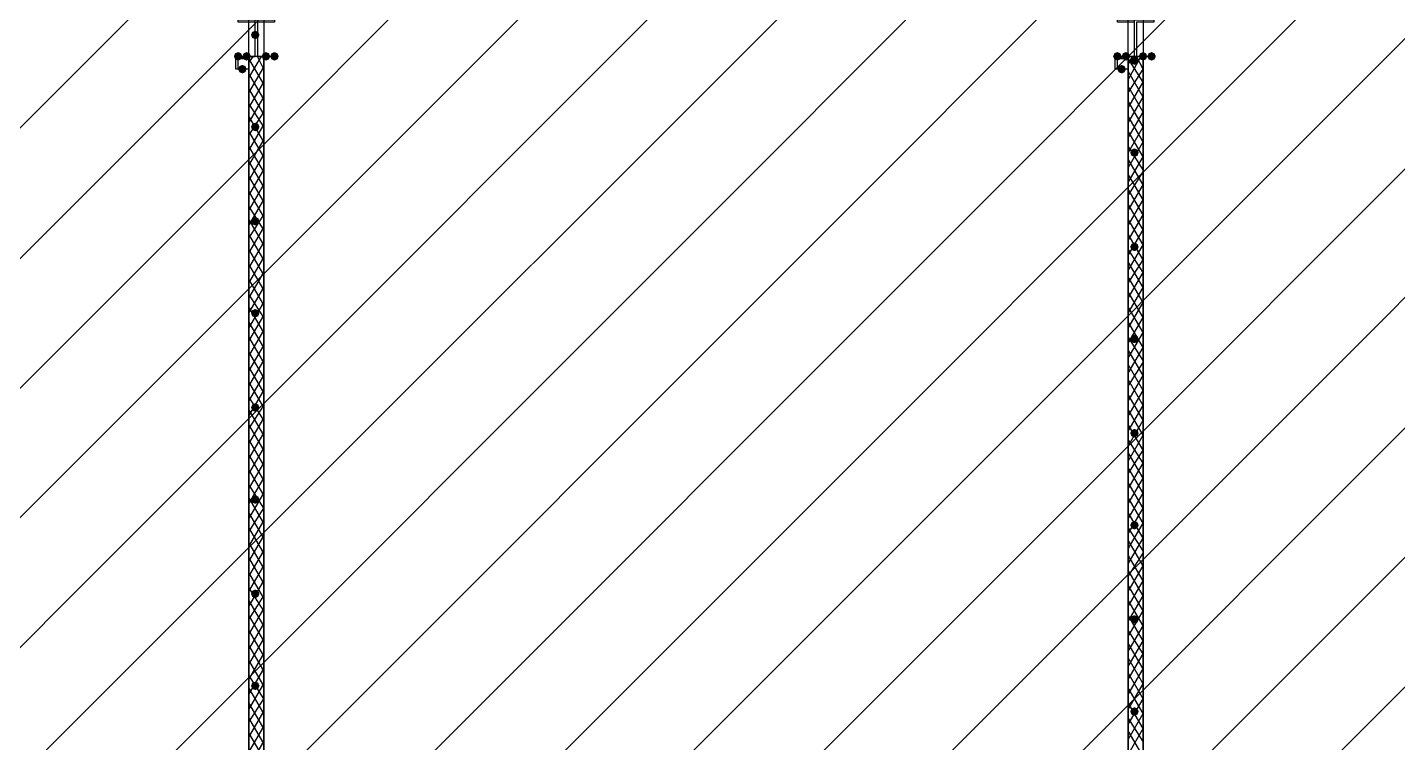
# Model space of a CAD drawing. Header units: millimetres. Extents: x 0 to 420, y 0 to 297.
# Drawn here: x 130.49 to 157.61, y 203.43 to 217.57 of the extents above; entities that cross this region are included whole.
import ezdxf

# ---------------------------------------------------------------- set-up
doc = ezdxf.new("R2010")
doc.units = ezdxf.units.MM
doc.layers.get('0').update_dxf_attribs({"linetype": 'CONTINUOUS'})

msp = doc.modelspace()

# ---------------------------------------------------------------- hatches: boundary and pattern name
at = {"true_color": 0x000007}
for points in [[(135.085667, 217.424), (135.060796, 217.364204), (135.001, 217.339333), (134.941204, 217.364204), (134.916333, 217.424), (134.941204, 217.483796), (135.001, 217.508667), (135.060796, 217.483796)], [(134.747, 217.000667), (134.722129, 216.940871), (134.662333, 216.916), (134.602538, 216.940871), (134.577667, 217.000667), (134.602537, 217.060462), (134.662333, 217.085333), (134.722129, 217.060463)], [(134.916333, 217.000667), (134.891462, 216.940871), (134.831667, 216.916), (134.771871, 216.940871), (134.747, 217.000667), (134.771871, 217.060462), (134.831667, 217.085333), (134.891462, 217.060463)], [(135.297333, 217.000667), (135.272463, 216.940871), (135.212667, 216.916), (135.152871, 216.940871), (135.128, 217.000667), (135.152871, 217.060462), (135.212667, 217.085333), (135.272462, 217.060463)], [(135.466667, 217.000667), (135.441796, 216.940871), (135.382, 216.916), (135.322204, 216.940871), (135.297333, 217.000667), (135.322204, 217.060462), (135.382, 217.085333), (135.441796, 217.060463)], [(152.146, 217.000667), (152.121129, 216.940871), (152.061333, 216.916), (152.001538, 216.940871), (151.976667, 217.000667), (152.001537, 217.060462), (152.061333, 217.085333), (152.121129, 217.060463)], [(152.315333, 217.000667), (152.290462, 216.940871), (152.230667, 216.916), (152.170871, 216.940871), (152.146, 217.000667), (152.170871, 217.060462), (152.230667, 217.085333), (152.290462, 217.060463)], [(152.484667, 216.916), (152.459796, 216.856204), (152.4, 216.831333), (152.340204, 216.856204), (152.315333, 216.916), (152.340204, 216.975796), (152.4, 217.000667), (152.459796, 216.975796)], [(152.654, 217.000667), (152.629129, 216.940871), (152.569333, 216.916), (152.509538, 216.940871), (152.484667, 217.000667), (152.509537, 217.060462), (152.569333, 217.085333), (152.629129, 217.060463)], [(152.823333, 217.000667), (152.798463, 216.940871), (152.738667, 216.916), (152.678871, 216.940871), (152.654, 217.000667), (152.678871, 217.060462), (152.738667, 217.085333), (152.798462, 217.060463)], [(134.831667, 216.746667), (134.806796, 216.686871), (134.747, 216.662), (134.687204, 216.686871), (134.662333, 216.746667), (134.687204, 216.806462), (134.747, 216.831333), (134.806796, 216.806463)], [(152.230667, 216.746667), (152.205796, 216.686871), (152.146, 216.662), (152.086204, 216.686871), (152.061333, 216.746667), (152.086204, 216.806462), (152.146, 216.831333), (152.205796, 216.806463)], [(135.085667, 215.603667), (135.060796, 215.543871), (135.001, 215.519), (134.941204, 215.543871), (134.916333, 215.603667), (134.941204, 215.663462), (135.001, 215.688333), (135.060796, 215.663463)], [(152.484667, 215.095667), (152.459796, 215.035871), (152.4, 215.011), (152.340204, 215.035871), (152.315333, 215.095667), (152.340204, 215.155462), (152.4, 215.180333), (152.459796, 215.155463)], [(135.085667, 213.741), (135.060796, 213.681204), (135.001, 213.656333), (134.941204, 213.681204), (134.916333, 213.741), (134.941204, 213.800796), (135.001, 213.825667), (135.060796, 213.800796)], [(152.484667, 213.233), (152.459796, 213.173204), (152.4, 213.148333), (152.340204, 213.173204), (152.315333, 213.233), (152.340204, 213.292796), (152.4, 213.317667), (152.459796, 213.292796)], [(135.085667, 211.920667), (135.060796, 211.860871), (135.001, 211.836), (134.941204, 211.860871), (134.916333, 211.920667), (134.941204, 211.980462), (135.001, 212.005333), (135.060796, 211.980463)], [(152.484667, 211.412667), (152.459796, 211.352871), (152.4, 211.328), (152.340204, 211.352871), (152.315333, 211.412667), (152.340204, 211.472462), (152.4, 211.497333), (152.459796, 211.472463)], [(135.085667, 210.058), (135.060796, 209.998204), (135.001, 209.973333), (134.941204, 209.998204), (134.916333, 210.058), (134.941204, 210.117796), (135.001, 210.142667), (135.060796, 210.117796)], [(152.484667, 209.55), (152.459796, 209.490204), (152.4, 209.465333), (152.340204, 209.490204), (152.315333, 209.55), (152.340204, 209.609796), (152.4, 209.634667), (152.459796, 209.609796)], [(135.085667, 208.237667), (135.060796, 208.177871), (135.001, 208.153), (134.941204, 208.177871), (134.916333, 208.237667), (134.941204, 208.297462), (135.001, 208.322333), (135.060796, 208.297463)], [(152.484667, 207.729667), (152.459796, 207.669871), (152.4, 207.645), (152.340204, 207.669871), (152.315333, 207.729667), (152.340204, 207.789462), (152.4, 207.814333), (152.459796, 207.789463)], [(135.085667, 206.375), (135.060796, 206.315204), (135.001, 206.290333), (134.941204, 206.315204), (134.916333, 206.375), (134.941204, 206.434796), (135.001, 206.459667), (135.060796, 206.434796)], [(152.484667, 205.867), (152.459796, 205.807204), (152.4, 205.782333), (152.340204, 205.807204), (152.315333, 205.867), (152.340204, 205.926796), (152.4, 205.951667), (152.459796, 205.926796)], [(135.085667, 204.554667), (135.060796, 204.494871), (135.001, 204.47), (134.941204, 204.494871), (134.916333, 204.554667), (134.941204, 204.614462), (135.001, 204.639333), (135.060796, 204.614463)], [(152.484667, 204.046667), (152.459796, 203.986871), (152.4, 203.962), (152.340204, 203.986871), (152.315333, 204.046667), (152.340204, 204.106462), (152.4, 204.131333), (152.459796, 204.106463)]]:
    msp.add_hatch(color=0, dxfattribs=at).paths.add_polyline_path(points, flags=0)

# ---------------------------------------------------------------- linework, layer by layer
at = {"color": 0, "true_color": 0x000007}
for points in [[(105.664, 229.023333), (105.664, 200.617667), (134.874, 200.617667), (134.874, 235.077), (122.512667, 235.077), (122.512667, 229.023333)], [(135.170333, 235.077), (135.170333, 200.617667), (152.273, 200.617667), (152.273, 235.077)], [(169.672, 200.617667), (169.672, 235.077), (152.569333, 235.077), (152.569333, 200.617667)], [(135.382, 217.000667), (134.662333, 217.000667), (135.001, 217.000667), (135.001, 217.678), (134.662333, 217.678), (134.662333, 217.720333), (135.382, 217.720333), (135.382, 217.678), (135.043333, 217.678), (135.043333, 217.000667)], [(152.781, 217.000667), (152.061333, 217.000667), (152.4, 217.000667), (152.4, 217.678), (152.061333, 217.678), (152.061333, 217.720333), (152.781, 217.720333), (152.781, 217.678), (152.442333, 217.678), (152.442333, 217.000667)], [(134.874, 216.746667), (134.662333, 216.746667), (134.662333, 216.958333), (134.874, 216.958333), (134.874, 216.746667), (134.62, 216.746667), (134.62, 217.000667), (134.874, 217.000667)], [(152.273, 216.746667), (152.061333, 216.746667), (152.061333, 216.958333), (152.273, 216.958333), (152.273, 216.746667), (152.019, 216.746667), (152.019, 217.000667), (152.273, 217.000667)]]:
    msp.add_lwpolyline(points, close=True, dxfattribs=at)
at = {"color": 0, "true_color": 0x000005}
for points in [[(115.358335, 200.617666), (149.860001, 235.076999)], [(117.940668, 200.617666), (152.442334, 235.076999)], [(118.279335, 198.373999), (154.982334, 235.076999)], [(118.279335, 195.833999), (157.564668, 235.076999)], [(118.279335, 193.251666), (160.104668, 235.076999)], [(118.279335, 190.711666), (162.687001, 235.076999)], [(119.295335, 189.145333), (165.227001, 235.076999)], [(121.877668, 189.145333), (167.809334, 235.076999)], [(124.417668, 189.145333), (170.349334, 235.076999)], [(127.000001, 189.145333), (172.931668, 235.076999)], [(129.540001, 189.145333), (175.471668, 235.076999)], [(132.122334, 189.145333), (178.054001, 235.076999)], [(134.662334, 189.145333), (180.594001, 235.076999)], [(137.244668, 189.145333), (183.176334, 235.076999)], [(139.784668, 189.145333), (185.758668, 235.076999)], [(142.367001, 189.145333), (188.298668, 235.076999)]]:
    msp.add_lwpolyline(points, dxfattribs=at)
at = {"color": 0, "true_color": 0x000007}
for points in [[(135.001, 217.000667), (135.001, 217.720333)], [(152.4, 217.000667), (152.4, 217.720333)], [(134.747, 216.958333), (134.747, 217.000667)], [(134.874, 216.873667), (134.958667, 217.000667)], [(134.874, 216.577333), (135.128, 217.000667)], [(134.874, 217.000667), (134.874, 200.617667)], [(135.170333, 200.617667), (135.170333, 217.000667), (134.874, 217.000667)], [(135.170333, 216.450333), (134.874, 216.958333)], [(135.170333, 216.746667), (135.043333, 217.000667)], [(152.146, 216.958333), (152.146, 217.000667)], [(152.273, 216.831333), (152.357667, 217.000667)], [(152.273, 216.535), (152.527, 217.000667)], [(152.569333, 200.617667), (152.569333, 217.000667), (152.273, 217.000667), (152.273, 200.617667)], [(152.569333, 216.492667), (152.273, 216.958333)], [(152.569333, 216.746667), (152.442333, 217.000667)], [(134.874, 216.281), (135.170333, 216.789)], [(135.170333, 216.154), (134.874, 216.662)], [(152.273, 216.281), (152.569333, 216.746667)], [(152.569333, 216.196333), (152.273, 216.704333)], [(134.874, 215.984667), (135.170333, 216.492667)], [(152.273, 215.984667), (152.569333, 216.492667)], [(152.569333, 215.9), (152.273, 216.408)], [(135.170333, 215.857667), (134.874, 216.365667)], [(134.874, 215.688333), (135.170333, 216.196333)], [(152.273, 215.688333), (152.569333, 216.196333)], [(152.569333, 215.603667), (152.273, 216.111667)], [(135.170333, 215.603667), (134.874, 216.069333)], [(134.874, 215.434333), (135.170333, 215.9)], [(152.273, 215.392), (152.569333, 215.9)], [(135.170333, 215.307333), (134.874, 215.815333)], [(134.874, 215.138), (135.170333, 215.646)], [(152.569333, 215.307333), (152.273, 215.815333)], [(152.273, 215.095667), (152.569333, 215.603667)], [(135.170333, 215.011), (134.874, 215.519)], [(134.874, 214.841667), (135.170333, 215.349667)], [(152.569333, 215.011), (152.273, 215.519)], [(152.273, 214.799333), (152.569333, 215.307333)], [(135.170333, 214.714667), (134.874, 215.222667)], [(134.874, 214.545333), (135.170333, 215.053333)], [(152.569333, 214.757), (152.273, 215.222667)], [(135.170333, 214.418333), (134.874, 214.926333)], [(134.874, 214.249), (135.170333, 214.757)], [(152.273, 214.503), (152.569333, 215.011)], [(152.569333, 214.460667), (152.273, 214.968667)], [(135.170333, 214.122), (134.874, 214.63)], [(152.273, 214.249), (152.569333, 214.714667)], [(152.569333, 214.164333), (152.273, 214.672333)], [(134.874, 213.952667), (135.170333, 214.460667)], [(135.170333, 213.825667), (134.874, 214.333667)], [(152.273, 213.952667), (152.569333, 214.460667)], [(152.569333, 213.868), (152.273, 214.376)], [(134.874, 213.656333), (135.170333, 214.164333)], [(135.170333, 213.571667), (134.874, 214.037333)], [(152.273, 213.656333), (152.569333, 214.164333)], [(152.569333, 213.571667), (152.273, 214.079667)], [(134.874, 213.402333), (135.170333, 213.868)], [(135.170333, 213.275333), (134.874, 213.783333)], [(152.273, 213.36), (152.569333, 213.868)], [(152.569333, 213.275333), (152.273, 213.783333)], [(134.874, 213.106), (135.170333, 213.614)], [(135.170333, 212.979), (134.874, 213.487)], [(152.273, 213.063667), (152.569333, 213.571667)], [(152.569333, 212.979), (152.273, 213.487)], [(134.874, 212.809667), (135.170333, 213.317667)], [(135.170333, 212.682667), (134.874, 213.190667)], [(152.273, 212.767333), (152.569333, 213.275333)], [(152.569333, 212.725), (152.273, 213.190667)], [(134.874, 212.513333), (135.170333, 213.021333)], [(135.170333, 212.386333), (134.874, 212.894333)], [(152.273, 212.513333), (152.569333, 212.979)], [(152.569333, 212.428667), (152.273, 212.936667)], [(134.874, 212.217), (135.170333, 212.725)], [(135.170333, 212.09), (134.874, 212.598)], [(152.273, 212.217), (152.569333, 212.725)], [(152.569333, 212.132333), (152.273, 212.640333)], [(134.874, 211.920667), (135.170333, 212.428667)], [(152.273, 211.920667), (152.569333, 212.428667)], [(152.569333, 211.836), (152.273, 212.344)], [(135.170333, 211.836), (134.874, 212.301667)], [(134.874, 211.624333), (135.170333, 212.132333)], [(135.170333, 211.539667), (134.874, 212.047667)], [(152.273, 211.624333), (152.569333, 212.132333)], [(152.569333, 211.539667), (152.273, 212.047667)], [(134.874, 211.370333), (135.170333, 211.878333)], [(152.273, 211.328), (152.569333, 211.836)], [(135.170333, 211.243333), (134.874, 211.751333)], [(134.874, 211.074), (135.170333, 211.582)], [(152.569333, 211.243333), (152.273, 211.751333)], [(152.273, 211.031667), (152.569333, 211.539667)], [(135.170333, 210.947), (134.874, 211.455)], [(134.874, 210.777667), (135.170333, 211.285667)], [(152.569333, 210.989333), (152.273, 211.455)], [(152.273, 210.735333), (152.569333, 211.243333)], [(135.170333, 210.650667), (134.874, 211.158667)], [(134.874, 210.481333), (135.170333, 210.989333)], [(152.569333, 210.693), (152.273, 211.201)], [(135.170333, 210.354333), (134.874, 210.862333)], [(134.874, 210.185), (135.170333, 210.693)], [(152.273, 210.481333), (152.569333, 210.947)], [(152.569333, 210.396667), (152.273, 210.904667)], [(152.273, 210.185), (152.569333, 210.693)], [(135.170333, 210.058), (134.874, 210.566)], [(152.569333, 210.100333), (152.273, 210.608333)], [(134.874, 209.888667), (135.170333, 210.396667)], [(135.170333, 209.804), (134.874, 210.269667)], [(152.273, 209.888667), (152.569333, 210.396667)], [(152.569333, 209.804), (152.273, 210.312)], [(134.874, 209.634667), (135.170333, 210.100333)], [(135.170333, 209.507667), (134.874, 210.015667)], [(152.273, 209.592333), (152.569333, 210.100333)], [(152.569333, 209.507667), (152.273, 210.015667)], [(134.874, 209.338333), (135.170333, 209.846333)], [(135.170333, 209.211333), (134.874, 209.719333)], [(152.273, 209.296), (152.569333, 209.804)], [(152.569333, 209.211333), (152.273, 209.719333)], [(134.874, 209.042), (135.170333, 209.55)], [(135.170333, 208.915), (134.874, 209.423)], [(152.273, 208.999667), (152.569333, 209.507667)], [(152.569333, 208.957333), (152.273, 209.423)], [(134.874, 208.745667), (135.170333, 209.253667)], [(135.170333, 208.618667), (134.874, 209.126667)], [(152.273, 208.745667), (152.569333, 209.211333)], [(152.569333, 208.661), (152.273, 209.169)], [(134.874, 208.449333), (135.170333, 208.957333)], [(135.170333, 208.322333), (134.874, 208.830333)], [(152.273, 208.449333), (152.569333, 208.957333)], [(152.569333, 208.364667), (152.273, 208.872667)], [(134.874, 208.153), (135.170333, 208.661)], [(135.170333, 208.068333), (134.874, 208.534)], [(152.273, 208.153), (152.569333, 208.661)], [(152.569333, 208.068333), (152.273, 208.576333)], [(134.874, 207.856667), (135.170333, 208.364667)], [(135.170333, 207.772), (134.874, 208.28)], [(152.273, 207.856667), (152.569333, 208.364667)], [(152.569333, 207.772), (152.273, 208.28)], [(134.874, 207.602667), (135.170333, 208.068333)], [(135.170333, 207.475667), (134.874, 207.983667)], [(152.273, 207.560333), (152.569333, 208.068333)], [(152.569333, 207.475667), (152.273, 207.983667)], [(134.874, 207.306333), (135.170333, 207.814333)], [(152.273, 207.264), (152.569333, 207.772)], [(135.170333, 207.179333), (134.874, 207.687333)], [(134.874, 207.01), (135.170333, 207.518)], [(152.569333, 207.221667), (152.273, 207.687333)], [(152.273, 206.967667), (152.569333, 207.475667)], [(152.569333, 206.925333), (152.273, 207.433333)], [(135.170333, 206.883), (134.874, 207.391)], [(134.874, 206.713667), (135.170333, 207.221667)], [(152.273, 206.713667), (152.569333, 207.179333)], [(135.170333, 206.586667), (134.874, 207.094667)], [(134.874, 206.417333), (135.170333, 206.925333)], [(152.569333, 206.629), (152.273, 207.137)], [(152.273, 206.417333), (152.569333, 206.925333)], [(135.170333, 206.290333), (134.874, 206.798333)], [(134.874, 206.121), (135.170333, 206.629)], [(152.569333, 206.332667), (152.273, 206.840667)], [(152.273, 206.121), (152.569333, 206.629)], [(135.170333, 206.036333), (134.874, 206.502)], [(152.569333, 206.036333), (152.273, 206.544333)], [(134.874, 205.867), (135.170333, 206.332667)], [(135.170333, 205.74), (134.874, 206.248)], [(134.874, 205.570667), (135.170333, 206.078667)], [(152.273, 205.824667), (152.569333, 206.332667)], [(152.569333, 205.74), (152.273, 206.248)], [(135.170333, 205.443667), (134.874, 205.951667)], [(152.273, 205.528333), (152.569333, 206.036333)], [(152.569333, 205.443667), (152.273, 205.951667)], [(134.874, 205.274333), (135.170333, 205.782333)], [(135.170333, 205.147333), (134.874, 205.655333)], [(152.273, 205.232), (152.569333, 205.74)], [(152.569333, 205.189667), (152.273, 205.655333)], [(134.874, 204.978), (135.170333, 205.486)], [(135.170333, 204.851), (134.874, 205.359)], [(152.273, 204.935667), (152.569333, 205.443667)], [(152.569333, 204.893333), (152.273, 205.401333)], [(134.874, 204.681667), (135.170333, 205.189667)], [(135.170333, 204.554667), (134.874, 205.062667)], [(152.273, 204.681667), (152.569333, 205.189667)], [(152.569333, 204.597), (152.273, 205.105)], [(134.874, 204.385333), (135.170333, 204.893333)], [(135.170333, 204.300667), (134.874, 204.766333)], [(152.273, 204.385333), (152.569333, 204.893333)], [(152.569333, 204.300667), (152.273, 204.808667)], [(134.874, 204.089), (135.170333, 204.597)], [(135.170333, 204.004333), (134.874, 204.512333)], [(152.273, 204.089), (152.569333, 204.597)], [(152.569333, 204.004333), (152.273, 204.512333)], [(134.874, 203.835), (135.170333, 204.300667)], [(135.170333, 203.708), (134.874, 204.216)], [(152.273, 203.792667), (152.569333, 204.300667)], [(152.569333, 203.708), (152.273, 204.216)], [(134.874, 203.538667), (135.170333, 204.046667)], [(135.170333, 203.411667), (134.874, 203.919667)], [(152.273, 203.496333), (152.569333, 204.004333)], [(152.569333, 203.454), (152.273, 203.919667)], [(134.874, 203.242333), (135.170333, 203.750333)], [(152.273, 203.2), (152.569333, 203.708)], [(152.569333, 203.157667), (152.273, 203.665667)], [(135.170333, 203.115333), (134.874, 203.623333)], [(134.874, 202.946), (135.170333, 203.454)]]:
    msp.add_lwpolyline(points, dxfattribs=at)

doc.saveas('drawing.dxf')
